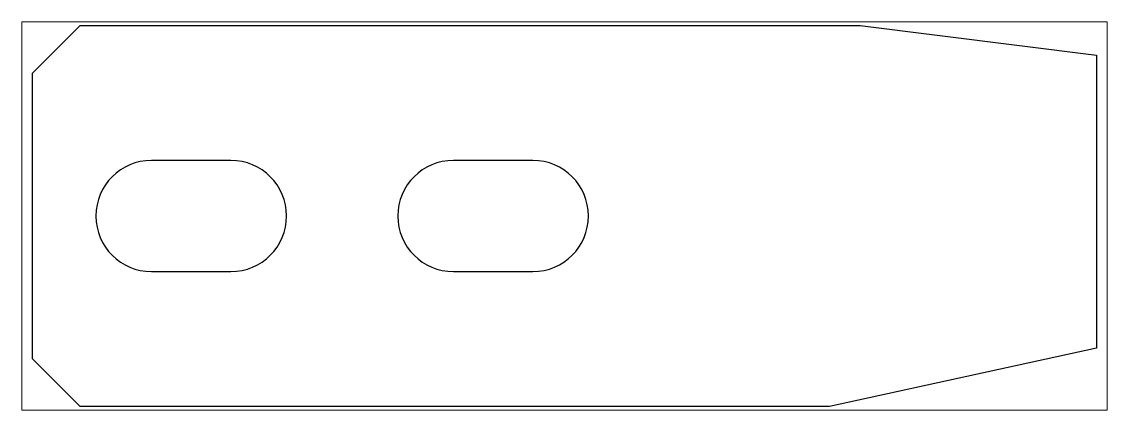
# Paper-space layout 'Layout1' of a CAD drawing. Header units: millimetres. Extents: x 0 to 257, y 51 to 144.
# The model-space entities are those that its viewports show. They can reach past a viewport. Long polylines and large blocks are cut down to what shows.
import ezdxf

# ---------------------------------------------------------------- set-up
doc = ezdxf.new("R2010")
doc.units = ezdxf.units.MM
doc.header["$LTSCALE"] = 25
doc.layers.add('3_Pezzi', color=7, linetype='Continuous')
doc.layers.add('5_Bulloni', color=7, linetype='Continuous')

msp = doc.modelspace()

# ---------------------------------------------------------------- linework, layer by layer
at = {"layer": '3_Pezzi', "color": 3, "linetype": 'Continuous'}
for p, q in [((0, 9), (3, 12)), ((3, 12), (52.101, 12)), ((52.101, 12), (66.984, 10.127)), ((66.984, 10.127), (66.984, -8.32)), ((0, -9), (0, 9)), ((66.984, -8.32), (50.166, -12)), ((3, -12), (0, -9)), ((50.166, -12), (3, -12))]:
    msp.add_line(p, q, dxfattribs=at)
at = {"layer": '5_Bulloni', "color": 4, "linetype": 'Continuous'}
for p, q in [((12.5, 3.5), (7.5, 3.5)), ((31.5, 3.5), (26.5, 3.5)), ((7.5, -3.5), (12.5, -3.5)), ((7.5, -3.5), (12.5, -3.5)), ((26.5, -3.5), (31.5, -3.5)), ((26.5, -3.5), (31.5, -3.5))]:
    msp.add_line(p, q, dxfattribs=at)
for centre, start, end in [((7.5, 0), 90.00006, 270.00005), ((12.5, 0), 270.00007, 90.00006), ((26.5, 0), 90.00004, 270.00004), ((31.5, 0), 270.00004, 90.00004)]:
    msp.add_arc(centre, 3.5, start, end, dxfattribs=at)

psp = doc.layouts.get("Layout1")

# ---------------------------------------------------------------- viewports
at = {"layer": '0'}
psp.add_viewport(center=(128.5, 97.5), size=(257, 92.0828), view_center_point=(33.492, 0), view_height=24.48016, dxfattribs=at)

doc.saveas('drawing.dxf')
